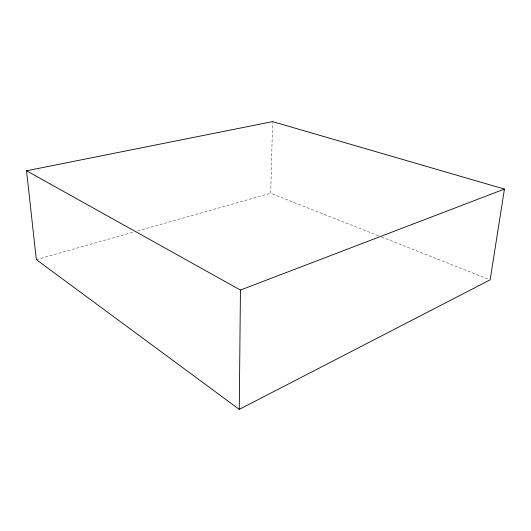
<?xml version="1.0" encoding="UTF-8"?>
<svg xmlns="http://www.w3.org/2000/svg" width="531" height="531" viewBox="0 0 531 531"><rect width="100%" height="100%" fill="white"/><g stroke="black" fill="none" stroke-linecap="round" stroke-linejoin="round"><path stroke-width="0.4" stroke-dasharray="2.65 1.99" d="M378.503 235.791L270.717 193.264L272.582 122.442M36.314 259.606L133.58 232.074M137.569 230.945L270.717 193.264M381.583 237.005L488.6 279.233"/><path stroke-width="0.8" d="M239.269 409.381L240.437 290.065L26.55 170.783L36.314 259.606L239.269 409.381L490.14 279.844L504.45 189.076L272.602 121.619L26.55 170.783M240.437 290.065L504.45 189.076"/></g></svg>
